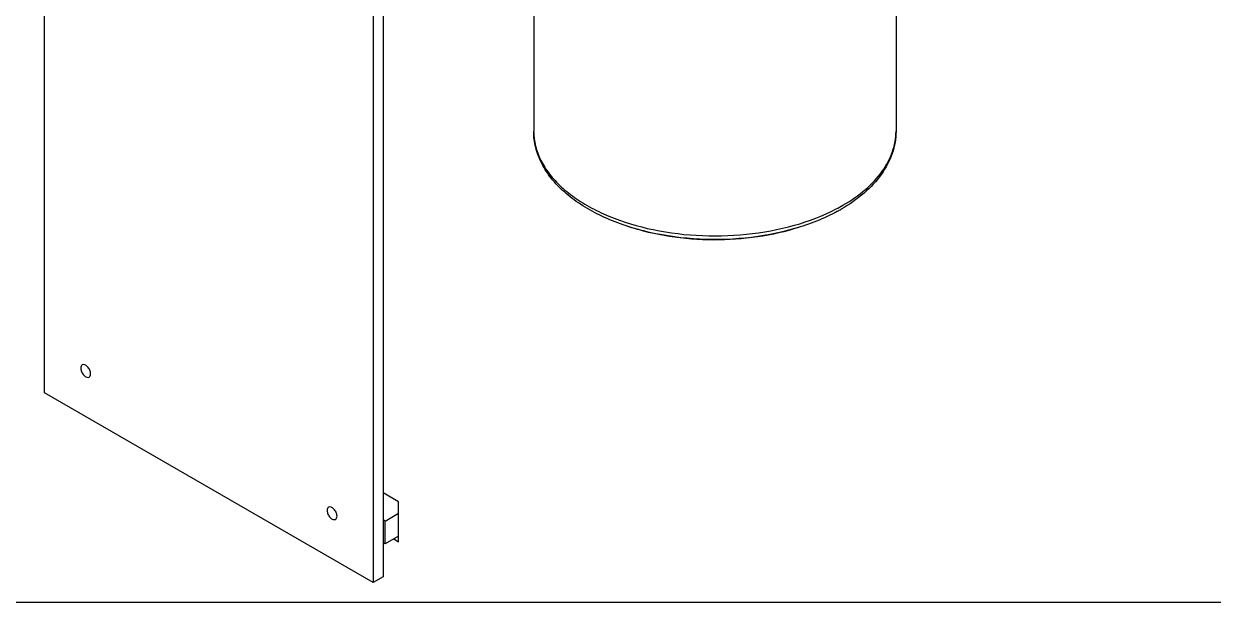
# Model space of a CAD drawing. Header units: millimetres. Extents: x 0 to 1189, y 0 to 858.
# Drawn here: x 256.9 to 598.4, y 0 to 165.9 of the extents above; entities that cross this region are included whole.
import ezdxf

# ---------------------------------------------------------------- set-up
doc = ezdxf.new("R2010")
doc.units = ezdxf.units.MM
doc.header["$LTSCALE"] = 65.395
doc.layers.get('0').update_dxf_attribs({"linetype": 'CONTINUOUS'})
doc.layers.add('AXIS', color=7, linetype='CONTINUOUS')
doc.layers.add('SURFACES', color=7, linetype='CONTINUOUS')

msp = doc.modelspace()

# ---------------------------------------------------------------- linework, layer by layer
at = {"color": 7, "linetype": 'Continuous'}
for p, q in [((262.93, 60.07), (262.93, 335.24)), ((357.24, 280.78), (357.24, 5.62)), ((360.07, 282.42), (360.07, 7.26)), ((357.24, 5.62), (262.93, 60.07)), ((364.53, 28.77), (360.07, 31.34)), ((364.53, 17.34), (364.53, 28.77)), ((360.64, 23.26), (364.53, 25.5)), ((364.53, 18.97), (360.64, 16.72)), ((363.12, 18.15), (364.53, 17.34)), ((360.07, 7.26), (357.24, 5.62)), ((0, 0), (1189, 0))]:
    msp.add_line(p, q, dxfattribs=at)
at = {"color": 9, "linetype": 'Continuous'}
msp.add_line((403.43, 133.02), (403.44, 132.93), dxfattribs=at)
msp.add_lwpolyline([(403.43, 133.02), (403.44, 132.96), (403.44, 132.93)], dxfattribs=at)
for centre, radius, start, end in [((420.67, 135.1), 17.37, 180.001, 183.2173), ((420.78, 135.11), 17.47, 183.2202, 186.8866), ((466.48, 158.25), 51.23, 297.5043, 299.9747)]:
    msp.add_arc(centre, radius, start, end, dxfattribs=at)
at = {"color": 7, "linetype": 'Continuous'}
msp.add_arc((466.52, 156.11), 50.09, 298.5968, 299.9947, dxfattribs=at)
for points, knots in [([(490.49, 112.13), (486.61, 110.02), (477.95, 106.63), (463.94, 104.04), (449.27, 103.82), (437.23, 105.67), (428.27, 108.38), (422.19, 110.93), (416.77, 113.98), (412.11, 117.49), (408.31, 121.42), (405.48, 125.73), (403.71, 130.33), (403.31, 133.53), (403.31, 135.1)], [0, 0, 0, 0, 0.129093, 0.269364, 0.414138, 0.555751, 0.623198, 0.687397, 0.747878, 0.804448, 0.857257, 0.906827, 0.954035, 1, 1, 1, 1]), ([(507.31, 135.1), (507.31, 134.03), (507.12, 131.87), (506.02, 127.59), (503.24, 122.42), (498.13, 117.01), (493.88, 114.07), (491.56, 112.73)], [0, 0, 0, 0, 0.112259, 0.225895, 0.462147, 0.7185, 1, 1, 1, 1]), ([(479.47, 107.54), (475.61, 106.29), (467.46, 104.45), (454.91, 103.59), (442.39, 104.57), (434.29, 106.48), (430.45, 107.77)], [0, 0, 0, 0, 0.245116, 0.500655, 0.755853, 1, 1, 1, 1])]:
    msp.add_open_spline(points, degree=3, knots=knots, dxfattribs=at)
at = {"color": 9, "linetype": 'Continuous'}
for points, knots in [([(492.08, 113.87), (494.36, 115.19), (498.5, 118.04), (503.44, 123.24), (506.1, 128.13), (507.13, 132.13), (507.31, 134.12), (507.31, 135.1)], [0, 0, 0, 0, 0.289589, 0.548633, 0.781636, 0.891838, 1, 1, 1, 1]), ([(403.44, 132.93), (403.62, 131.52), (404.34, 128.66), (406.42, 124.59), (409.44, 120.75), (413.34, 117.21), (418.03, 114.03), (425.45, 110.23), (436.15, 106.79), (450.02, 104.86), (464.29, 105.15), (477.89, 107.64), (486.34, 110.83), (490.14, 112.81)], [0, 0, 0, 0, 0.042993, 0.088289, 0.136985, 0.189732, 0.246768, 0.307982, 0.441053, 0.583899, 0.729512, 0.870439, 1, 1, 1, 1])]:
    msp.add_open_spline(points, degree=3, knots=knots, dxfattribs=at)
at = {"layer": 'AXIS', "color": 7, "linetype": 'Continuous'}
for points, knots in [([(273.73, 68.06), (273.59, 67.98), (273.36, 67.69), (273.31, 67.33), (273.31, 67.14)], [0, 0, 0, 0, 0.44925, 1, 1, 1, 1]), ([(273.31, 67.14), (273.31, 66.78), (273.51, 66.04), (274.02, 65.26), (274.56, 64.78), (275.06, 64.5), (275.52, 64.47), (275.73, 64.59)], [0, 0, 0, 0, 0.271099, 0.563793, 0.698524, 0.816708, 1, 1, 1, 1]), ([(276.14, 65.51), (276.14, 65.87), (275.95, 66.61), (275.44, 67.39), (274.89, 67.87), (274.4, 68.15), (273.94, 68.18), (273.73, 68.06)], [0, 0, 0, 0, 0.271099, 0.563793, 0.698524, 0.816708, 1, 1, 1, 1]), ([(275.73, 64.59), (275.86, 64.67), (276.1, 64.96), (276.14, 65.32), (276.14, 65.51)], [0, 0, 0, 0, 0.44925, 1, 1, 1, 1]), ([(346.85, 24.68), (346.85, 25.04), (346.66, 25.78), (346.15, 26.57), (345.6, 27.05), (345.11, 27.33), (344.65, 27.35), (344.44, 27.23)], [0, 0, 0, 0, 0.271099, 0.563793, 0.698524, 0.816708, 1, 1, 1, 1]), ([(344.44, 27.23), (344.3, 27.15), (344.07, 26.86), (344.03, 26.51), (344.03, 26.32)], [0, 0, 0, 0, 0.44925, 1, 1, 1, 1]), ([(344.03, 26.32), (344.03, 25.96), (344.22, 25.22), (344.73, 24.43), (345.27, 23.95), (345.77, 23.67), (346.23, 23.65), (346.44, 23.77)], [0, 0, 0, 0, 0.271099, 0.563793, 0.698524, 0.816708, 1, 1, 1, 1]), ([(346.44, 23.77), (346.57, 23.85), (346.81, 24.14), (346.85, 24.49), (346.85, 24.68)], [0, 0, 0, 0, 0.44925, 1, 1, 1, 1])]:
    msp.add_open_spline(points, degree=3, knots=knots, dxfattribs=at)
at = {"layer": 'SURFACES', "color": 7, "linetype": 'Continuous'}
for p, q in [((403.31, 203.05), (403.31, 135.1)), ((507.31, 198), (507.31, 135.1)), ((360.64, 23.26), (360.07, 23.59)), ((360.64, 16.72), (360.64, 23.26)), ((360.64, 16.72), (360.07, 17.05))]:
    msp.add_line(p, q, dxfattribs=at)

doc.saveas('drawing.dxf')
